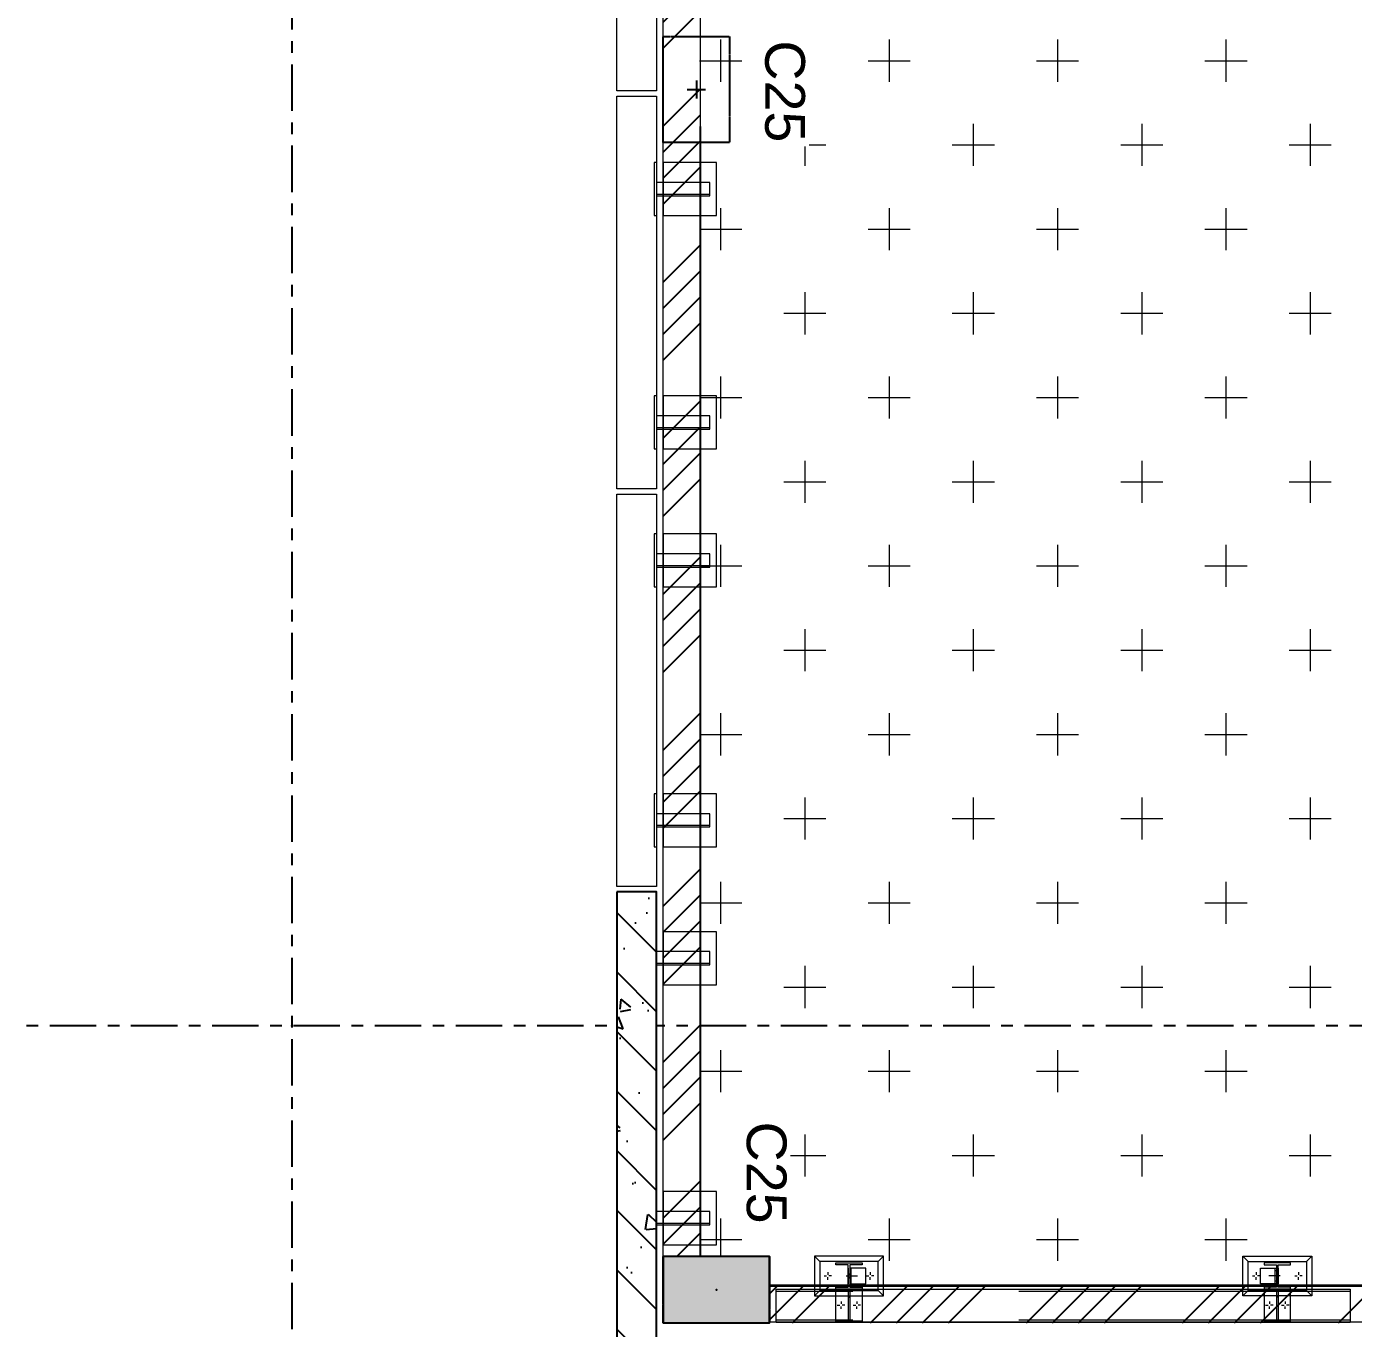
# Model space of a CAD drawing. Header units: millimetres. Extents: x 663313 to 1226001, y 1431724 to 1620898.
# Drawn here: x 953392 to 958394, y 1535190 to 1540098 of the extents above; entities that cross this region are included whole.
import ezdxf
from ezdxf.enums import TextEntityAlignment as Align

# ---------------------------------------------------------------- set-up
doc = ezdxf.new("R2010")
doc.units = ezdxf.units.MM
doc.set_wipeout_variables(frame=1)
for name, pattern in [('CENTER', [50.8, 31.75, -6.35, 6.35, -6.35]), ('HIDDEN', [0.375, 0.25, -0.125]), ('TA_GL_000.70000', [1.925, 0.7, -0.175, 0.175, -0.175, 0.7]), ('XKITLINE00', [0]), ('XKITLINE02', [4, 2, -2])]:
    doc.linetypes.add(name, pattern=pattern)
for name, color, linetype in [('000 - 0_SYM_DWG_GRIDLINE_MAIN_COLOR_251', 7, 'Continuous'), ('000 - 0_SYM_DWG_SLOPE-SYM_TEXT_COLOR_3', 7, 'Continuous'), ('000 - CONCRETE_COL_HATCH_', 7, 'Continuous'), ('000 - CONCRETE_COL_WIPEOUT_', 7, 'Continuous'), ('000 - CONCRETE_PRECAST_CUT_COLOR_4', 7, 'Continuous'), ('000 - CONCRETE_PRECAST_MAIN_COLOR_1', 7, 'Continuous'), ('000 - CONCRETE_PRECAST_WIPEOUT_', 7, 'Continuous'), ('000 - EXISTING_COLUMN_CUT_COLOR_5', 7, 'Continuous'), ('000 - EXISTING_CONCRETE_CUT_COLOR_5', 7, 'Continuous'), ('000 - GRID', 7, 'CENTER'), ('BR', 7, 'Continuous'), ('CVA044__', 7, 'Continuous'), ('DIM', 7, 'Continuous'), ('TEXT', 7, 'Continuous')]:
    doc.layers.add(name, color=color, linetype=linetype)
for name, color, linetype, lineweight in [('A-FLOR-E', 7, 'Continuous', 9), ('Bolt', 7, 'Continuous', 0), ('Part', 7, 'Continuous', 0)]:
    doc.layers.add(name, color=color, linetype=linetype, lineweight=lineweight)
doc.styles.add('Arial', font='arial.ttf')
doc.styles.add('TA', font='', dxfattribs={"height": 4.5})
doc.styles.get('TA').set_extended_font_data('Cordia New')

# ---------------------------------------------------------------- blocks, each defined once
blk = doc.blocks.new('*U4785')
at = {"layer": '000 - 0_SYM_DWG_GRIDLINE_MAIN_COLOR_251', "color": 7, "linetype": 'ByBlock', "ltscale": 5}
blk.add_line((20, 0), (-316, 0), dxfattribs=at)
at = {"layer": '000 - 0_SYM_DWG_GRIDLINE_MAIN_COLOR_251', "color": 7}
blk.add_point((-296, 0), dxfattribs=at)
at = {"color": 7, "style": 'TA', "flags": 1}
blk.add_attdef('LOCATION', (6, -6), '', height=4.5, rotation=270, dxfattribs=at)
at = {"layer": '000 - 0_SYM_DWG_SLOPE-SYM_TEXT_COLOR_3', "color": 7, "style": 'Arial'}
blk.add_attdef('GRID-HEAD', text='', height=4, rotation=270, dxfattribs=at).set_placement((41.25, 0), align=Align.MIDDLE_CENTER)
blk = doc.blocks.new('*U4786')
at = {"layer": '000 - 0_SYM_DWG_GRIDLINE_MAIN_COLOR_251', "color": 7, "linetype": 'ByBlock', "ltscale": 5}
blk.add_line((76, 0), (-538, 0), dxfattribs=at)
at = {"layer": '000 - 0_SYM_DWG_GRIDLINE_MAIN_COLOR_251', "color": 7}
blk.add_point((-462, 0), dxfattribs=at)
at = {"color": 7, "style": 'TA', "flags": 1}
blk.add_attdef('LOCATION', (6, -6), '', height=4.5, rotation=270, dxfattribs=at)
at = {"layer": '000 - 0_SYM_DWG_SLOPE-SYM_TEXT_COLOR_3', "color": 7, "style": 'Arial'}
blk.add_attdef('GRID-HEAD', text='', height=4, rotation=180, dxfattribs=at).set_placement((154.09, 0), align=Align.MIDDLE_CENTER)
blk = doc.blocks.new('W-1-PP18-ST_ENT4_REV00_20260531-225107_LOPF_DIMS')
at = {"layer": '000 - GRID', "color": 7, "linetype": 'TA_GL_000.70000'}
for name, p, xscale, yscale, zscale, rotation in [('*U4785', (23100, -0.6), 50.00000000000044, 50.00000000000044, 50.00000000000044, 90), ('*U4786', (0, -14800), 50.00000000000038, 50.00000000000038, 50.00000000000038, 180)]:
    blk.add_blockref(name, p, dxfattribs=dict(at, xscale=xscale, yscale=yscale, zscale=zscale, rotation=rotation))
blk = doc.blocks.new('*U5721')
at = {"color": 7}
blk.add_wipeout([(0, 0), (1800, 0), (1800, 150), (0, 150)], dxfattribs=at).dxf.layer = '000 - CONCRETE_PRECAST_WIPEOUT_'
at = {"layer": '000 - CONCRETE_COL_HATCH_'}
h = blk.add_hatch(dxfattribs=at)
h.set_pattern_fill('ANSI31')
h.set_pattern_definition([(45, (1531882.3, 694828.04), (-112.253202, 112.253202), [])])
h.paths.add_polyline_path([(0, 0), (1800, 0), (1800, 150), (0, 150)])
h = blk.add_hatch(dxfattribs=at)
h.set_pattern_fill('AR-CONC', scale=0.05)
h.set_pattern_definition([(50, (1531882.3, 695178.04), (455.46167, -39.84771), [47.625, -523.875]), (355, (1531882.3, 695178.04), (-88.10855, 477.64211), [38.1, -419.10146]), (100.451445, (1531920.25, 695174.7), (367.35312, 437.79438), [40.47502, -445.22561]), (46.1842, (1531882.3, 695305.04), (677.6976, -105.10582), [71.4375, -785.8125]), (96.635558, (1531938.8, 695296.3), (593.51034, 618.5653), [60.71256, -667.83902]), (351.18415, (1531882.3, 695305.04), (593.51034, 618.5653), [57.14992, -628.64933]), (21, (1531945.8, 695273.3), (379.03598, -255.662995), [47.625, -523.875]), (326, (1531945.8, 695273.3), (154.50507, 460.46992), [38.1, -419.1]), (71.451445, (1531977.4, 695252), (533.54105, 204.80692), [40.47502, -445.22484]), (37.5, (1531882.3, 695178.04), (7.721508, 211.387597), [0, -414.02, 0, -425.45, 0, -420.6875]), (7.5, (1531882.3, 695178.04), (167.049156, 250.451437), [0, -242.57, 0, -404.495, 0, -160.3375]), (327.5, (1531740.69, 695178.04), (338.976488, -14.32186), [0, -158.75, 0, -495.3, 0, -657.225]), (317.5, (1531677.2, 695178.04), (370.322953, 63.56623), [0, -206.375, 0, -328.93, 0, -466.725])])
h.paths.add_polyline_path([(0, 0), (1800, 0), (1800, 150), (0, 150)])
at = {"layer": '000 - CONCRETE_PRECAST_MAIN_COLOR_1', "color": 7}
blk.add_lwpolyline([(0, 0), (1800, 0), (1800, 150), (0, 150)], close=True, dxfattribs=at)
blk = doc.blocks.new('44')
at = {"layer": 'Bolt', "color": 7, "linetype": 'XKITLINE02', "lineweight": 0}
for p, q in [((20.5169, 17.8621), (20.5219, 17.8621)), ((22.1259, 17.8621), (22.1209, 17.8621)), ((20.503, 17.8426), (20.5459, 17.8426)), ((20.5169, 17.8496), (20.5109, 17.8496)), ((20.5109, 17.8496), (20.5169, 17.8496)), ((20.5169, 17.8356), (20.5109, 17.8356)), ((20.5109, 17.8356), (20.5169, 17.8356)), ((20.5169, 17.8231), (20.5219, 17.8231)), ((22.1398, 17.8426), (22.0969, 17.8426)), ((22.1259, 17.8231), (22.1209, 17.8231)), ((22.1259, 17.8496), (22.1319, 17.8496)), ((22.1319, 17.8496), (22.1259, 17.8496)), ((22.1259, 17.8356), (22.1319, 17.8356)), ((22.1319, 17.8356), (22.1259, 17.8356))]:
    blk.add_line(p, q, dxfattribs=at)
at = {"layer": 'Bolt', "color": 7, "linetype": 'XKITLINE00', "lineweight": 0}
for p, q in [((20.4199, 17.8426), (20.4292, 17.8426)), ((20.4199, 17.8426), (20.4292, 17.8426)), ((20.4339, 17.8566), (20.4339, 17.8473)), ((20.4339, 17.8566), (20.4339, 17.8473)), ((20.4339, 17.8286), (20.4339, 17.8379)), ((20.4339, 17.8286), (20.4339, 17.8379)), ((20.4479, 17.8426), (20.4386, 17.8426)), ((20.4479, 17.8426), (20.4386, 17.8426)), ((20.5799, 17.8426), (20.5892, 17.8426)), ((20.5799, 17.8426), (20.5892, 17.8426)), ((20.5939, 17.8566), (20.5939, 17.8473)), ((20.5939, 17.8566), (20.5939, 17.8473)), ((20.5939, 17.8286), (20.5939, 17.8379)), ((20.5939, 17.8286), (20.5939, 17.8379)), ((20.6079, 17.8426), (20.5986, 17.8426)), ((20.6079, 17.8426), (20.5986, 17.8426)), ((22.0349, 17.8426), (22.0442, 17.8426)), ((22.0349, 17.8426), (22.0442, 17.8426)), ((22.0489, 17.8566), (22.0489, 17.8473)), ((22.0489, 17.8566), (22.0489, 17.8473)), ((22.0489, 17.8286), (22.0489, 17.8379)), ((22.0489, 17.8286), (22.0489, 17.8379)), ((22.0629, 17.8426), (22.0536, 17.8426)), ((22.0629, 17.8426), (22.0536, 17.8426)), ((22.1949, 17.8426), (22.2042, 17.8426)), ((22.1949, 17.8426), (22.2042, 17.8426)), ((22.2089, 17.8566), (22.2089, 17.8473)), ((22.2089, 17.8566), (22.2089, 17.8473)), ((22.2089, 17.8286), (22.2089, 17.8379)), ((22.2089, 17.8286), (22.2089, 17.8379)), ((22.2229, 17.8426), (22.2136, 17.8426)), ((22.2229, 17.8426), (22.2136, 17.8426)), ((20.4699, 17.7326), (20.4792, 17.7326)), ((20.4839, 17.7466), (20.4839, 17.7373)), ((20.4839, 17.7186), (20.4839, 17.7279)), ((20.4979, 17.7326), (20.4886, 17.7326)), ((20.5299, 17.7326), (20.5392, 17.7326)), ((20.5439, 17.7466), (20.5439, 17.7373)), ((20.5439, 17.7186), (20.5439, 17.7279)), ((20.5579, 17.7326), (20.5486, 17.7326)), ((22.0849, 17.7326), (22.0942, 17.7326)), ((22.0989, 17.7466), (22.0989, 17.7373)), ((22.0989, 17.7186), (22.0989, 17.7279)), ((22.1129, 17.7326), (22.1036, 17.7326)), ((22.1449, 17.7326), (22.1542, 17.7326)), ((22.1589, 17.7466), (22.1589, 17.7373)), ((22.1589, 17.7186), (22.1589, 17.7279)), ((22.1729, 17.7326), (22.1636, 17.7326))]:
    blk.add_line(p, q, dxfattribs=at)
at = {"layer": 'Part', "color": 7, "linetype": 'XKITLINE02', "lineweight": 0}
for p, q in [((19.9889, 21.9206), (19.7889, 21.9206)), ((19.9889, 21.0406), (19.7889, 21.0406)), ((19.9889, 20.5206), (19.7889, 20.5206)), ((19.9889, 19.5406), (19.7889, 19.5406)), ((19.9889, 19.0206), (19.7889, 19.0206)), ((19.9889, 18.0406), (19.7889, 18.0406)), ((20.5109, 17.8726), (20.5109, 17.8126)), ((20.5169, 17.8726), (20.5169, 17.8126)), ((20.5219, 17.8126), (20.5219, 17.8726)), ((22.1209, 17.8126), (22.1209, 17.8726)), ((22.1259, 17.8726), (22.1259, 17.8126)), ((22.1319, 17.8726), (22.1319, 17.8126)), ((20.4639, 17.7926), (20.5639, 17.7926)), ((20.5109, 17.7926), (20.5109, 17.6726)), ((20.5109, 17.7626), (20.5169, 17.7626)), ((20.5169, 17.7926), (20.5169, 17.6726)), ((22.1789, 17.7926), (22.0789, 17.7926)), ((22.1259, 17.7926), (22.1259, 17.6726)), ((22.1319, 17.7626), (22.1259, 17.7626)), ((22.1319, 17.7926), (22.1319, 17.6726))]:
    blk.add_line(p, q, dxfattribs=at)
at = {"layer": 'Part', "color": 7, "lineweight": 0}
for p, q in [((20.3839, 17.9176), (20.4039, 17.8976)), ((20.6439, 17.9176), (20.6239, 17.8976)), ((21.9989, 17.9176), (22.0189, 17.8976)), ((22.2589, 17.9176), (22.2389, 17.8976))]:
    blk.add_line(p, q, dxfattribs=at)
at = {"layer": 'Part', "color": 7, "linetype": 'HIDDEN', "lineweight": 0, "ltscale": 5}
for p, q in [((22.4039, 17.7846), (20.2389, 17.7846)), ((22.4039, 17.6756), (20.2389, 17.6756))]:
    blk.add_line(p, q, dxfattribs=at)
at = {"layer": 'Part', "color": 7, "linetype": 'HIDDEN', "lineweight": 0, "ltscale": 2}
for p, q in [((20.4039, 17.7876), (20.3839, 17.7676)), ((20.6239, 17.7876), (20.6439, 17.7676)), ((22.0189, 17.7876), (21.9989, 17.7676)), ((22.2389, 17.7876), (22.2589, 17.7676))]:
    blk.add_line(p, q, dxfattribs=at)
at = {"layer": 'Part', "color": 7, "linetype": 'XKITLINE00', "lineweight": 0}
for points in [[(19.7889, 23.7906), (19.7889, 22.3106), (19.6389, 22.3106), (19.6389, 23.7906)], [(19.6389, 20.8106), (19.6389, 22.2906), (19.7889, 22.2906), (19.7889, 20.8106)], [(19.7889, 20.7906), (19.7889, 19.3106), (19.6389, 19.3106), (19.6389, 20.7906)], [(19.7889, 19.2906), (19.7889, 17.4906), (19.6389, 17.4906), (19.6389, 19.2906)]]:
    blk.add_lwpolyline(points, close=True, dxfattribs=at)
at = {"layer": 'Part', "color": 7, "linetype": 'HIDDEN', "lineweight": 0, "ltscale": 8}
for points in [[(19.7889, 22.0406), (19.7789, 22.0406), (19.7789, 21.8406), (19.7889, 21.8406)], [(19.7889, 21.1606), (19.7789, 21.1606), (19.7789, 20.9606), (19.7889, 20.9606)], [(19.7889, 20.6406), (19.7789, 20.6406), (19.7789, 20.4406), (19.7889, 20.4406)], [(19.7889, 19.6606), (19.7789, 19.6606), (19.7789, 19.4606), (19.7889, 19.4606)], [(19.7889, 19.1406), (19.7789, 19.1406), (19.7789, 18.9406), (19.7889, 18.9406)], [(19.7889, 18.1606), (19.7789, 18.1606), (19.7789, 17.9606), (19.7889, 17.9606)]]:
    blk.add_lwpolyline(points, dxfattribs=at)
for points in [[(19.8139, 21.8406), (20.0139, 21.8406), (20.0139, 22.0406), (19.8139, 22.0406)], [(19.8139, 20.9606), (20.0139, 20.9606), (20.0139, 21.1606), (19.8139, 21.1606)], [(19.8139, 20.4406), (20.0139, 20.4406), (20.0139, 20.6406), (19.8139, 20.6406)], [(19.8139, 19.4606), (20.0139, 19.4606), (20.0139, 19.6606), (19.8139, 19.6606)], [(19.8139, 18.9406), (20.0139, 18.9406), (20.0139, 19.1406), (19.8139, 19.1406)], [(19.8139, 17.9606), (20.0139, 17.9606), (20.0139, 18.1606), (19.8139, 18.1606)]]:
    blk.add_lwpolyline(points, close=True, dxfattribs=at)
at = {"layer": 'Part', "color": 7, "linetype": 'XKITLINE02', "lineweight": 0}
for points in [[(19.7889, 21.9156), (19.9889, 21.9156), (19.9889, 21.9656), (19.7889, 21.9656)], [(19.7889, 21.0356), (19.9889, 21.0356), (19.9889, 21.0856), (19.7889, 21.0856)], [(19.7889, 20.5156), (19.9889, 20.5156), (19.9889, 20.5656), (19.7889, 20.5656)], [(19.7889, 19.5356), (19.9889, 19.5356), (19.9889, 19.5856), (19.7889, 19.5856)], [(19.7889, 19.0156), (19.9889, 19.0156), (19.9889, 19.0656), (19.7889, 19.0656)], [(19.7889, 18.0356), (19.9889, 18.0356), (19.9889, 18.0856), (19.7889, 18.0856)], [(20.5169, 17.8126), (20.5769, 17.8126), (20.5769, 17.8726), (20.5169, 17.8726)], [(22.1259, 17.8126), (22.0659, 17.8126), (22.0659, 17.8726), (22.1259, 17.8726)], [(20.5639, 17.7926), (20.5639, 17.6726), (20.4639, 17.6726), (20.4639, 17.7926)], [(22.0789, 17.7926), (22.0789, 17.6726), (22.1789, 17.6726), (22.1789, 17.7926)]]:
    blk.add_lwpolyline(points, dxfattribs=at)
at = {"layer": 'Part', "color": 7, "lineweight": 0}
for points in [[(20.6439, 17.7926), (20.6439, 17.9176), (20.3839, 17.9176), (20.3839, 17.7926)], [(21.9989, 17.7926), (21.9989, 17.9176), (22.2589, 17.9176), (22.2589, 17.7926)], [(20.6239, 17.7926), (20.6239, 17.8976), (20.4039, 17.8976), (20.4039, 17.7926)], [(22.0189, 17.7926), (22.0189, 17.8976), (22.2389, 17.8976), (22.2389, 17.7926)]]:
    blk.add_lwpolyline(points, dxfattribs=at)
at = {"layer": 'Part', "color": 7, "linetype": 'XKITLINE02', "lineweight": 0}
for points in [[(20.4639, 17.7926), (20.4639, 17.8006), (20.5109, 17.8006), (20.5109, 17.8846), (20.4639, 17.8846), (20.4639, 17.8926), (20.5639, 17.8926), (20.5639, 17.8846), (20.5169, 17.8846), (20.5169, 17.8006), (20.5639, 17.8006), (20.5639, 17.7926)], [(22.1789, 17.7926), (22.1789, 17.8006), (22.1319, 17.8006), (22.1319, 17.8846), (22.1789, 17.8846), (22.1789, 17.8926), (22.0789, 17.8926), (22.0789, 17.8846), (22.1259, 17.8846), (22.1259, 17.8006), (22.0789, 17.8006), (22.0789, 17.7926)]]:
    blk.add_lwpolyline(points, close=True, dxfattribs=at)
at = {"layer": 'Part', "color": 7, "lineweight": 0}
blk.add_lwpolyline([(22.4039, 17.6676), (20.2389, 17.6676), (20.2389, 17.7926), (22.4039, 17.7926)], close=True, dxfattribs=at)
at = {"layer": 'Part', "color": 7, "linetype": 'HIDDEN', "lineweight": 0, "ltscale": 2}
for points in [[(20.3839, 17.7926), (20.3839, 17.7676), (20.6439, 17.7676), (20.6439, 17.7926)], [(20.4039, 17.7926), (20.4039, 17.7876), (20.6239, 17.7876), (20.6239, 17.7926)], [(22.2589, 17.7926), (22.2589, 17.7676), (21.9989, 17.7676), (21.9989, 17.7926)], [(22.2389, 17.7926), (22.2389, 17.7876), (22.0189, 17.7876), (22.0189, 17.7926)]]:
    blk.add_lwpolyline(points, dxfattribs=at)
at = {"layer": '000 - CONCRETE_PRECAST_CUT_COLOR_4', "color": 7, "xscale": 0.0009999999999999994, "yscale": 0.0009999999999999994, "zscale": 0.0009999999999999994, "rotation": 270}
blk.add_blockref('*U5721', (19.6389, 19.2906), dxfattribs=at)
blk = doc.blocks.new('*U5740')
at = {"color": 7}
blk.add_wipeout([(-125, -200), (125, -200), (125, 200), (-125, 200)], dxfattribs=at).dxf.layer = '000 - CONCRETE_COL_WIPEOUT_'
at = {"layer": '000 - CONCRETE_COL_HATCH_'}
h = blk.add_hatch(dxfattribs=at)
h.set_pattern_fill('AR-CONC', scale=0.5)
h.set_pattern_definition([(50, (0, -2e-14), (3.5863, -0.31376), [0.375, -4.125]), (355, (0, -2e-14), (-0.693757, 3.76096), [0.3, -3.3]), (100.4514, (0.299, -0.026), (2.892544, 3.4472), [0.3187, -3.50571]), (46.1842, (0, 1), (5.33621, -0.8276), [0.5625, -6.1875]), (96.6356, (0.4447, 0.931), (4.67331, 4.87059), [0.47805, -5.25857]), (351.1842, (0, 1), (4.67331, 4.87059), [0.45, -4.95]), (21, (0.5, 0.75), (2.984535, -2.013094), [0.375, -4.125]), (326, (0.5, 0.75), (1.216577, 3.62575), [0.3, -3.3]), (71.4514, (0.7487, 0.5822), (4.20111, 1.612656), [0.3187, -3.50571]), (37.5, (0, -2e-14), (0.060799, 1.664469), [0, -3.26, 0, -3.35, 0, -3.3125]), (7.5, (0, -2e-14), (1.315348, 1.972059), [0, -1.91, 0, -3.185, 0, -1.2625]), (327.5, (-1.115, -2e-14), (2.669112, -0.112774), [0, -1.25, 0, -3.9, 0, -5.175]), (317.5, (-1.615, -2e-14), (2.91593, 0.500525), [0, -1.625, 0, -2.59, 0, -3.675])])
h.paths.add_polyline_path([(-125, -200), (125, -200), (125, 200), (-125, 200)])
at = {"color": 7}
blk.add_point((0, 0), dxfattribs=at)
at = {"layer": '000 - EXISTING_COLUMN_CUT_COLOR_5', "color": 7}
blk.add_lwpolyline([(-125, -200), (125, -200), (125, 200), (-125, 200)], close=True, dxfattribs=at)
blk = doc.blocks.new('W-1-PP18-ST_ENT4_REV00_20260531-225334_LOPF_PL')
at = {"layer": 'A-FLOR-E'}
h = blk.add_hatch(dxfattribs=at)
h.set_pattern_fill('CROSS', scale=50)
h.set_pattern_definition([(0, (-663607876.36, -1524781034.1), (317.5, 317.5), [158.75, -476.25]), (90, (-663607797, -1524781113.48), (-317.5, 317.5), [158.75, -476.25])])
h.paths.add_polyline_path([(19109.7, -8210), (19109.8, -13360.2), (23991.6, -13360.4), (23967.6, -1699.9), (16485, -1700.1), (16485, -3485), (17110, -3485), (17109.8, -8210)])
at = {"layer": 'TEXT'}
h = blk.add_hatch(dxfattribs=at)
h.set_pattern_fill('ANSI34', scale=21.831008, angle=389.6127)
h.set_pattern_definition([(314.9986, (31061.48, -20146.6), (294.079, 294.065), []), (314.9986, (31061.47, -20244.64), (294.079, 294.065), []), (314.9986, (31061.47, -20342.66), (294.079, 294.065), []), (314.9986, (31061.47, -20440.7), (294.079, 294.065), [])])
h.paths.add_polyline_path([(21249.9, -1450), (21249.9, -1590), (24079.2, -1590.1), (24079.2, -1450.1)], flags=17)
h.paths.add_polyline_path([(18499.6, -1590), (18499.6, -1450), (16347.7, -1449.9), (16347.7, -1589.9)])
h.paths.add_polyline_path([(18499.6, -1450), (18499.6, -1590), (21249.9, -1590), (21249.9, -1450)], flags=17)
h.paths.add_polyline_path([(24220.2, -1449.9), (24080.2, -1449.9), (24079.9, -13260), (19109.7, -13259.9), (19109.7, -8210), (17109.8, -8210), (17110, -3485), (16485.3, -3485), (16485, -1575), (16345, -1575), (16345, -3625), (16970, -3625), (16969.9, -8350), (18969.8, -8350), (18969.7, -13399.9), (24219.9, -13400)])
at = {"layer": 'BR', "color": 7}
for p, q in [((19569.6, -13309.6), (19569.6, -13241)), ((19535.3, -13275.3), (19603.9, -13275.3))]:
    blk.add_line(p, q, dxfattribs=at)
at = {"layer": 'BR', "color": 7, "linetype": 'HIDDEN', "ltscale": 5}
for points in [[(24219.9, -13400), (23969.9, -13400), (23970, -13000), (24220, -13000)], [(19369.6, -13400.3), (19369.6, -13150.3), (19769.6, -13150.3), (19769.6, -13400.3)]]:
    blk.add_lwpolyline(points, close=True, dxfattribs=at)
at = {"layer": 'DIM', "color": 7}
for points in [[(24079.9, -13360.3), (24079.9, -1590.1)], [(24079.9, -13260), (19709.6, -13260)]]:
    blk.add_lwpolyline(points, dxfattribs=at)
at = {"layer": 'Part', "color": 7, "linetype": 'XKITLINE00', "lineweight": 0}
blk.add_lwpolyline([(16346.8, -1450), (24217.6, -1450), (24217.6, -13400), (18969.8, -13399.9)], dxfattribs=at)
blk.add_lwpolyline([(17109.7, -8210), (17109.7, -3484.9), (16484.6, -3484.9), (16484.6, -1590), (24077.6, -1590), (24077.6, -13260), (19109.8, -13259.9), (19109.8, -8210)], close=True, dxfattribs=at)
at = {"layer": 'CVA044__', "color": 7, "char_height": 150, "attachment_point": 5, "style": 'Arial', "bg_fill": 3, "box_fill_scale": 1.1, "bg_fill_color": 256, "bg_fill_true_color": 13158600, "bg_fill_transparency": 0}
for insert in [(19576.7, -12941.9), (23653.1, -13011.5)]:
    blk.add_mtext('\\A1;C25', dxfattribs=dict(at, insert=insert))
at = {"color": 7, "xscale": 1000.000000000001, "yscale": 1000.000000000001, "zscale": 1000.000000000001, "rotation": 90}
blk.add_blockref('44', (41885.6, -33213.9), dxfattribs=at)
at = {"layer": '000 - EXISTING_CONCRETE_CUT_COLOR_5', "color": 7}
blk.add_blockref('*U5740', (24094.9, -13200), dxfattribs=at)

msp = doc.modelspace()

# ---------------------------------------------------------------- block references
at = {"layer": 'DIM', "color": 7, "rotation": 270}
msp.add_blockref('W-1-PP18-ST_ENT4_REV00_20260531-225107_LOPF_DIMS', (969192.4165, 1559430.7772), dxfattribs=at)

# ---------------------------------------------------------------- next in the draw order: block references
msp.add_blockref('W-1-PP18-ST_ENT4_REV00_20260531-225334_LOPF_PL', (969192.4165, 1559430.7772), dxfattribs=at)

doc.saveas('drawing.dxf')
